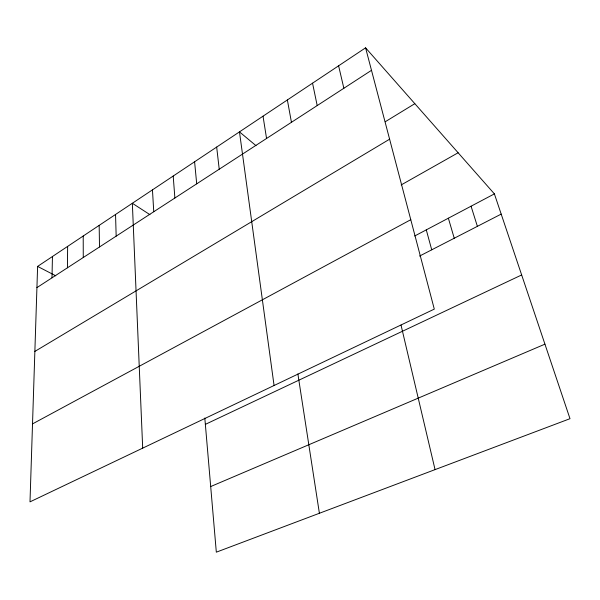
<?xml version="1.0" encoding="UTF-8"?>
<svg xmlns="http://www.w3.org/2000/svg" width="600" height="600" viewBox="0 0 600 600"><rect width="100%" height="100%" fill="white"/><g stroke="black" fill="none" stroke-linecap="round" stroke-linejoin="round"><path stroke-width="0.9" d="M67.433 267.803L67.635 246.397M51.998 277.83L52.448 256.522M37.612 266.407L30 501.862L434.295 309.112L365.58 47.828L37.612 266.407L55.762 275.805M36.93 287.61L371.49 70.32M385.245 121.748L414.825 103.672M34.867 351.413L389.603 139.185M401.183 184.928L458.123 152.76M32.52 423.893L410.775 219.697M414.713 235.98L494.393 193.882L570 418.688L216.322 552.173L204.81 418.02M419.565 256.072L501.188 214.103M205.358 424.365L521.655 274.957M210.69 486.548L544.935 344.168M149.94 214.673L132.345 203.272L142.695 448.132M255.998 145.657L239.468 131.873L274.065 385.5M365.58 47.828L494.393 193.882M471.06 206.212L477.382 226.343M448.365 218.197L454.237 238.237M426.285 229.868L431.73 249.817M401.018 325.065L435.06 469.62M338.603 65.805L343.86 88.267M312.548 83.175L317.197 105.585M287.37 99.953L291.442 122.31M263.025 116.175L266.558 138.472M297.885 373.935L319.395 513.27M216.675 147.067L219.225 169.215M194.595 161.782L196.702 183.84M173.197 176.04L174.885 198.007M152.46 189.863L153.75 211.74M115.545 214.47L116.167 236.153M99.172 225.375L99.502 246.968M83.213 236.017L83.265 257.52"/></g></svg>
